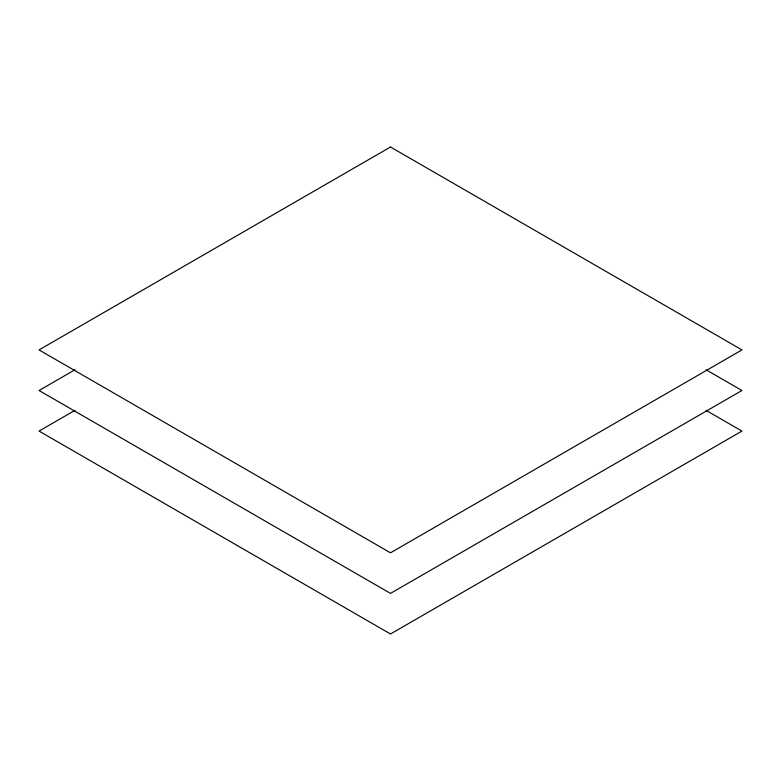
<?xml version="1.0" encoding="UTF-8"?>
<svg xmlns="http://www.w3.org/2000/svg" width="781" height="781" viewBox="0 0 781 781"><rect width="100%" height="100%" fill="white"/><g stroke="black" fill="none" stroke-linecap="round" stroke-linejoin="round"><path stroke-width="1.17" d="M74.937 369.784L39.05 390.5L390.5 593.404L741.95 390.5L706.063 369.784M74.937 410.367L39.05 431.083L390.5 633.987L741.95 431.083L706.063 410.367M390.5 147.013L39.05 349.917L390.5 552.821L741.95 349.917L390.5 147.013"/></g></svg>
